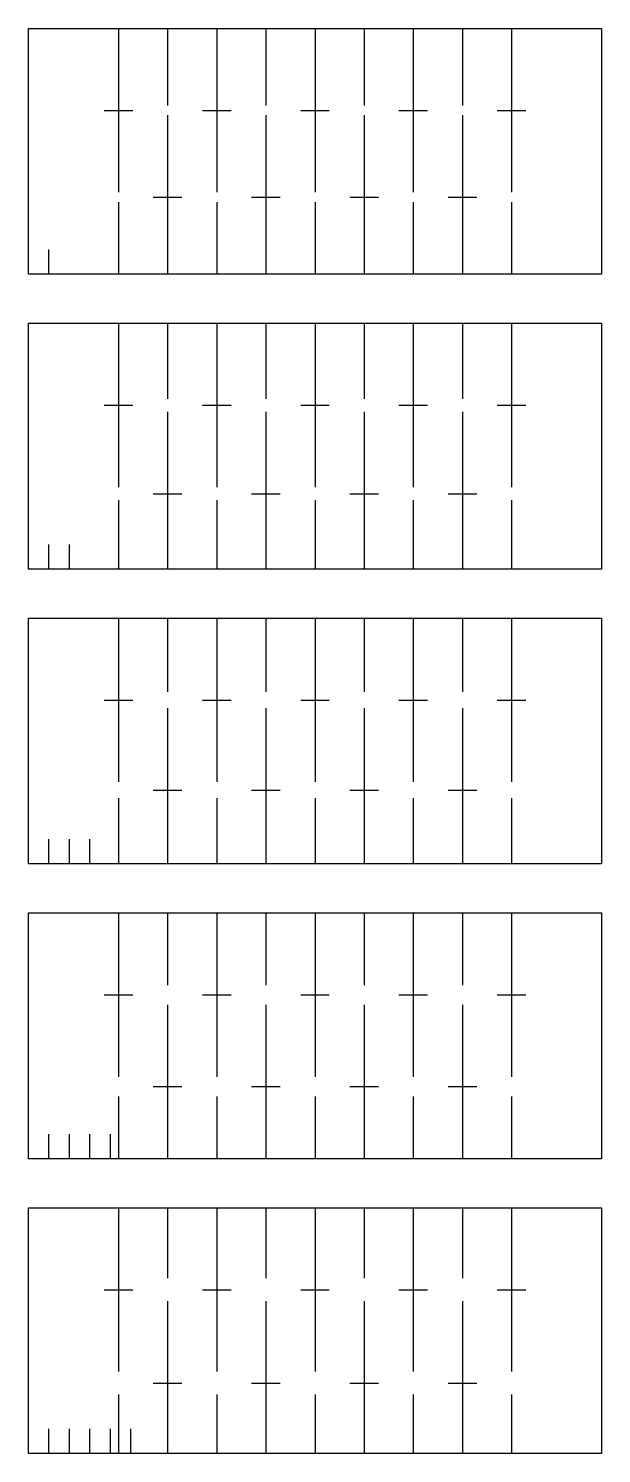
# Model space of a CAD drawing. Header units: millimetres. Extents: x 0 to 70, y 0 to 174.
import ezdxf

# ---------------------------------------------------------------- set-up
doc = ezdxf.new("R2010")
doc.units = ezdxf.units.MM
doc.layers.add('CUT', color=1, linetype='CONTINUOUS')

msp = doc.modelspace()

# ---------------------------------------------------------------- linework, layer by layer
at = {"layer": 'CUT'}
for p, q in [((11, 174), (11, 154)), ((17, 174), (17, 164.6)), ((23, 174), (23, 154)), ((29, 174), (29, 164.6)), ((35, 174), (35, 154)), ((41, 174), (41, 164.6)), ((47, 174), (47, 154)), ((53, 174), (53, 164.6)), ((59, 174), (59, 154)), ((9.25, 164), (12.75, 164)), ((21.25, 164), (24.75, 164)), ((33.25, 164), (36.75, 164)), ((45.25, 164), (48.75, 164)), ((57.25, 164), (60.75, 164)), ((17, 163.4), (17, 144)), ((29, 163.4), (29, 144)), ((41, 163.4), (41, 144)), ((53, 163.4), (53, 144)), ((15.25, 153.4), (18.75, 153.4)), ((27.25, 153.4), (30.75, 153.4)), ((39.25, 153.4), (42.75, 153.4)), ((51.25, 153.4), (54.75, 153.4)), ((11, 152.8), (11, 144)), ((23, 152.8), (23, 144)), ((35, 152.8), (35, 144)), ((47, 152.8), (47, 144)), ((59, 152.8), (59, 144)), ((2.5, 144), (2.5, 147)), ((11, 138), (11, 118)), ((17, 138), (17, 128.8)), ((23, 138), (23, 118)), ((29, 138), (29, 128.8)), ((35, 138), (35, 118)), ((41, 138), (41, 128.8)), ((47, 138), (47, 118)), ((53, 138), (53, 128.8)), ((59, 138), (59, 118)), ((9.25, 128), (12.75, 128)), ((17, 127.2), (17, 108)), ((21.25, 128), (24.75, 128)), ((29, 127.2), (29, 108)), ((33.25, 128), (36.75, 128)), ((41, 127.2), (41, 108)), ((45.25, 128), (48.75, 128)), ((53, 127.2), (53, 108)), ((57.25, 128), (60.75, 128)), ((15.25, 117.2), (18.75, 117.2)), ((27.25, 117.2), (30.75, 117.2)), ((39.25, 117.2), (42.75, 117.2)), ((51.25, 117.2), (54.75, 117.2)), ((11, 116.4), (11, 108)), ((23, 116.4), (23, 108)), ((35, 116.4), (35, 108)), ((47, 116.4), (47, 108)), ((59, 116.4), (59, 108)), ((2.5, 108), (2.5, 111)), ((5, 108), (5, 111)), ((11, 102), (11, 82)), ((17, 102), (17, 93)), ((23, 102), (23, 82)), ((29, 102), (29, 93)), ((35, 102), (35, 82)), ((41, 102), (41, 93)), ((47, 102), (47, 82)), ((53, 102), (53, 93)), ((59, 102), (59, 82)), ((9.25, 92), (12.75, 92)), ((17, 91), (17, 72)), ((21.25, 92), (24.75, 92)), ((29, 91), (29, 72)), ((33.25, 92), (36.75, 92)), ((41, 91), (41, 72)), ((45.25, 92), (48.75, 92)), ((53, 91), (53, 72)), ((57.25, 92), (60.75, 92)), ((15.25, 81), (18.75, 81)), ((27.25, 81), (30.75, 81)), ((39.25, 81), (42.75, 81)), ((51.25, 81), (54.75, 81)), ((11, 80), (11, 72)), ((23, 80), (23, 72)), ((35, 80), (35, 72)), ((47, 80), (47, 72)), ((59, 80), (59, 72)), ((2.5, 72), (2.5, 75)), ((5, 72), (5, 75)), ((7.5, 72), (7.5, 75)), ((11, 66), (11, 46)), ((17, 66), (17, 57.2)), ((23, 66), (23, 46)), ((29, 66), (29, 57.2)), ((35, 66), (35, 46)), ((41, 66), (41, 57.2)), ((47, 66), (47, 46)), ((53, 66), (53, 57.2)), ((59, 66), (59, 46)), ((9.25, 56), (12.75, 56)), ((21.25, 56), (24.75, 56)), ((33.25, 56), (36.75, 56)), ((45.25, 56), (48.75, 56)), ((57.25, 56), (60.75, 56)), ((17, 54.8), (17, 36)), ((29, 54.8), (29, 36)), ((41, 54.8), (41, 36)), ((53, 54.8), (53, 36)), ((11, 43.6), (11, 36)), ((15.25, 44.8), (18.75, 44.8)), ((23, 43.6), (23, 36)), ((27.25, 44.8), (30.75, 44.8)), ((35, 43.6), (35, 36)), ((39.25, 44.8), (42.75, 44.8)), ((47, 43.6), (47, 36)), ((51.25, 44.8), (54.75, 44.8)), ((59, 43.6), (59, 36)), ((2.5, 36), (2.5, 39)), ((5, 36), (5, 39)), ((7.5, 36), (7.5, 39)), ((10, 36), (10, 39)), ((11, 30), (11, 10)), ((17, 30), (17, 21.4)), ((23, 30), (23, 10)), ((29, 30), (29, 21.4)), ((35, 30), (35, 10)), ((41, 30), (41, 21.4)), ((47, 30), (47, 10)), ((53, 30), (53, 21.4)), ((59, 30), (59, 10)), ((9.25, 20), (12.75, 20)), ((21.25, 20), (24.75, 20)), ((33.25, 20), (36.75, 20)), ((45.25, 20), (48.75, 20)), ((57.25, 20), (60.75, 20)), ((17, 18.6), (17, 0)), ((29, 18.6), (29, 0)), ((41, 18.6), (41, 0)), ((53, 18.6), (53, 0)), ((11, 7.2), (11, 0)), ((15.25, 8.6), (18.75, 8.6)), ((23, 7.2), (23, 0)), ((27.25, 8.6), (30.75, 8.6)), ((35, 7.2), (35, 0)), ((39.25, 8.6), (42.75, 8.6)), ((47, 7.2), (47, 0)), ((51.25, 8.6), (54.75, 8.6)), ((59, 7.2), (59, 0)), ((2.5, 0), (2.5, 3)), ((5, 0), (5, 3)), ((7.5, 0), (7.5, 3)), ((10, 0), (10, 3)), ((12.5, 0), (12.5, 3))]:
    msp.add_line(p, q, dxfattribs=at)
for points in [[(0, 174), (70, 174), (70, 144), (0, 144), (0, 174)], [(0, 138), (70, 138), (70, 108), (0, 108), (0, 138)], [(0, 102), (70, 102), (70, 72), (0, 72), (0, 102)], [(0, 66), (70, 66), (70, 36), (0, 36), (0, 66)], [(0, 30), (70, 30), (70, 0), (0, 0), (0, 30)]]:
    msp.add_lwpolyline(points, dxfattribs=at)

doc.saveas('drawing.dxf')
